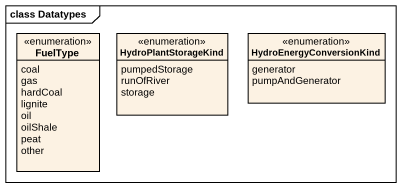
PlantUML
@startuml
mainframe class Datatypes
hide circle
hide empty members
enum FuelType {
  coal
  gas
  hardCoal
  lignite
  oil
  oilShale
  peat
  other
}
enum HydroPlantStorageKind {
  pumpedStorage
  runOfRiver
  storage
}
enum HydroEnergyConversionKind {
  generator
  pumpAndGenerator
}
@enduml
